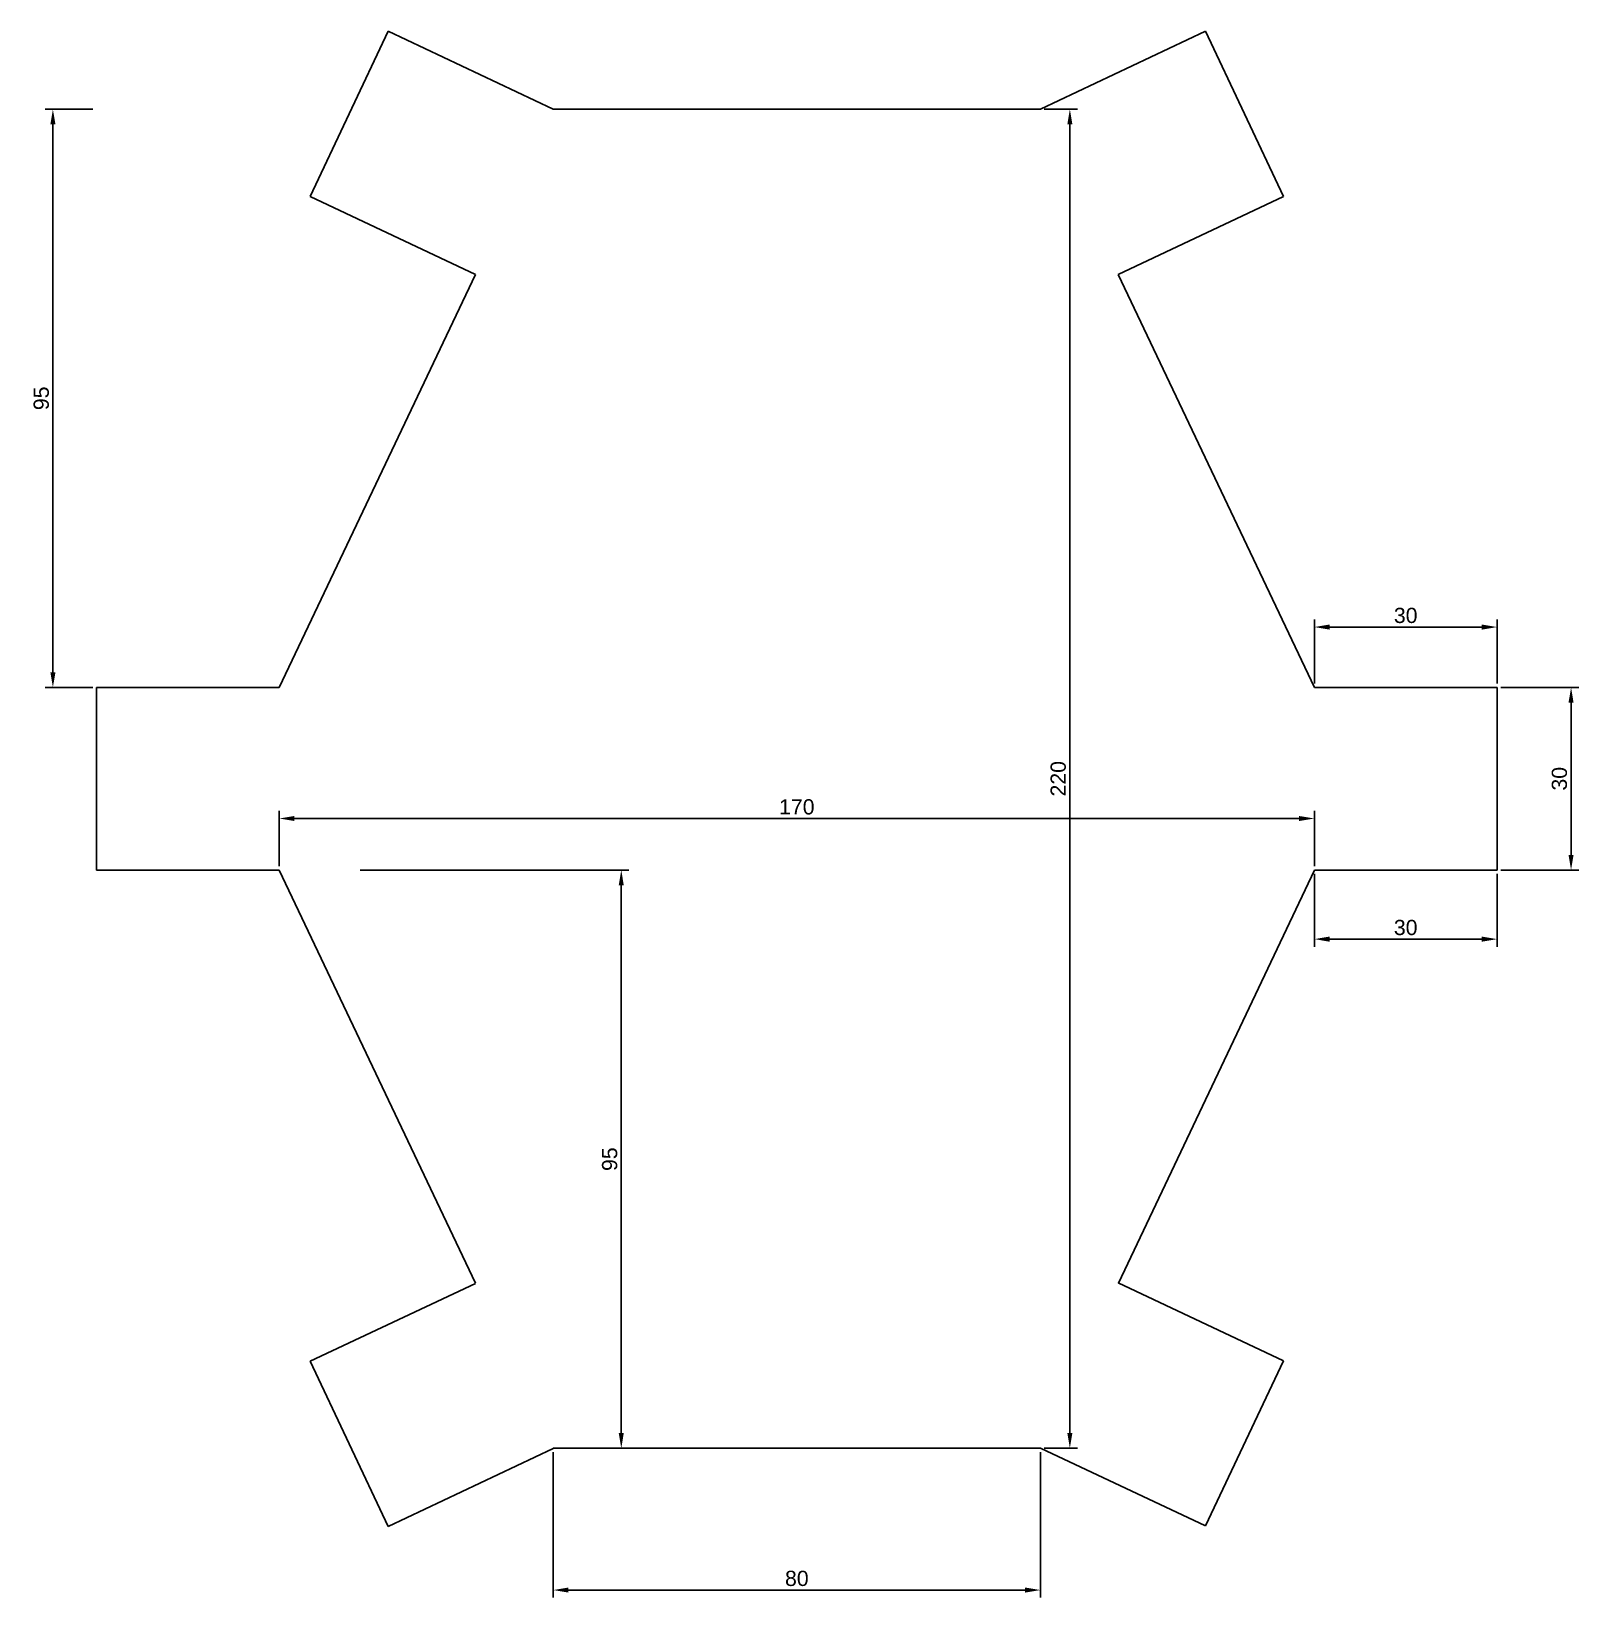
# Model space of a CAD drawing. Header units: millimetres. Extents: x -1 to 253, y -15 to 243.
import ezdxf

# ---------------------------------------------------------------- set-up
doc = ezdxf.new("R2010")
doc.units = ezdxf.units.MM
doc.styles.get("Standard").update_dxf_attribs({"font": 'arial.ttf'})
doc.dimstyles.new('ISO-25', dxfattribs={"dimtxt": 2.5, "dimasz": 2.5, "dimexe": 1.25, "dimexo": 0.625, "dimtad": 1, "dimtxsty": 'Standard', "dimcen": 2.5, "dimadec": 0, "dimazin": 0, "dimtfac": 1, "dimtmove": 0, "dimatfit": 3, "dimfxl": 1, "dimarcsym": 0})

# ---------------------------------------------------------------- blocks, each defined once
blk = doc.blocks.new('*D7')
at = {"color": 0, "lineweight": -2}
for p, q in [((240.58, 134.86), (253.36, 134.86)), ((252.11, 107.36), (252.11, 132.36)), ((240.58, 104.86), (253.36, 104.86))]:
    blk.add_line(p, q, dxfattribs=at)
at = {"color": 0}
for points in [[(252.52, 132.36), (251.69, 132.36), (252.11, 134.86)], [(251.69, 107.36), (252.52, 107.36), (252.11, 104.86)]]:
    blk.add_solid(points, dxfattribs=at)
at = {"layer": 'Defpoints', "color": 0}
for p in [(239.95, 134.86), (252.11, 134.86), (239.95, 104.86)]:
    blk.add_point(p, dxfattribs=at)
at = {"color": 0, "insert": (250.2, 119.86), "char_height": 2.5, "attachment_point": 5, "rotation": 90}
blk.add_mtext('30', dxfattribs=at)
blk = doc.blocks.new('*D8')
at = {"color": 0, "lineweight": -2}
for p, q in [((209.95, 104.24), (209.95, 92.26)), ((239.95, 104.24), (239.95, 92.26)), ((212.45, 93.51), (237.45, 93.51))]:
    blk.add_line(p, q, dxfattribs=at)
at = {"color": 0}
for points in [[(212.45, 93.93), (212.45, 93.09), (209.95, 93.51)], [(237.45, 93.09), (237.45, 93.93), (239.95, 93.51)]]:
    blk.add_solid(points, dxfattribs=at)
at = {"layer": 'Defpoints', "color": 0}
for p in [(209.95, 104.86), (239.95, 104.86), (239.95, 93.51)]:
    blk.add_point(p, dxfattribs=at)
at = {"color": 0, "insert": (224.95, 95.41), "char_height": 2.5, "attachment_point": 5}
blk.add_mtext('30', dxfattribs=at)
blk = doc.blocks.new('*D9')
at = {"color": 0, "lineweight": -2}
for p, q in [((209.95, 135.49), (209.95, 146.03)), ((212.45, 144.78), (237.45, 144.78)), ((239.95, 135.49), (239.95, 146.03))]:
    blk.add_line(p, q, dxfattribs=at)
at = {"color": 0}
for points in [[(212.45, 145.2), (212.45, 144.36), (209.95, 144.78)], [(237.45, 144.36), (237.45, 145.2), (239.95, 144.78)]]:
    blk.add_solid(points, dxfattribs=at)
at = {"layer": 'Defpoints', "color": 0}
for p in [(239.95, 144.78), (209.95, 134.86), (239.95, 134.86)]:
    blk.add_point(p, dxfattribs=at)
at = {"color": 0, "insert": (224.95, 146.68), "char_height": 2.5, "attachment_point": 5}
blk.add_mtext('30', dxfattribs=at)
blk = doc.blocks.new('*D10')
at = {"color": 0, "lineweight": -2}
for p, q in [((84.95, 9.24), (84.95, -14.68)), ((164.95, 9.24), (164.95, -14.68)), ((87.45, -13.43), (162.45, -13.43))]:
    blk.add_line(p, q, dxfattribs=at)
at = {"color": 0}
for points in [[(87.45, -13.02), (87.45, -13.85), (84.95, -13.43)], [(162.45, -13.85), (162.45, -13.02), (164.95, -13.43)]]:
    blk.add_solid(points, dxfattribs=at)
at = {"layer": 'Defpoints', "color": 0}
for p in [(84.95, 9.86), (164.95, 9.86), (164.95, -13.43)]:
    blk.add_point(p, dxfattribs=at)
at = {"color": 0, "insert": (124.95, -11.53), "char_height": 2.5, "attachment_point": 5}
blk.add_mtext('80', dxfattribs=at)
blk = doc.blocks.new('*D16')
at = {"color": 0, "lineweight": -2}
for p, q in [((39.95, 105.49), (39.95, 114.58)), ((42.45, 113.33), (207.45, 113.33)), ((209.95, 105.49), (209.95, 114.58))]:
    blk.add_line(p, q, dxfattribs=at)
at = {"color": 0}
for points in [[(42.45, 113.74), (42.45, 112.91), (39.95, 113.33)], [(207.45, 112.91), (207.45, 113.74), (209.95, 113.33)]]:
    blk.add_solid(points, dxfattribs=at)
at = {"layer": 'Defpoints', "color": 0}
for p in [(209.95, 113.33), (39.95, 104.86), (209.95, 104.86)]:
    blk.add_point(p, dxfattribs=at)
at = {"color": 0, "insert": (124.95, 115.23), "char_height": 2.5, "attachment_point": 5}
blk.add_mtext('170', dxfattribs=at)
blk = doc.blocks.new('*D17')
at = {"color": 0, "lineweight": -2}
for p, q in [((165.58, 229.86), (171.04, 229.86)), ((169.79, 12.36), (169.79, 227.36)), ((165.58, 9.86), (171.04, 9.86))]:
    blk.add_line(p, q, dxfattribs=at)
at = {"color": 0}
for points in [[(170.21, 227.36), (169.38, 227.36), (169.79, 229.86)], [(169.38, 12.36), (170.21, 12.36), (169.79, 9.86)]]:
    blk.add_solid(points, dxfattribs=at)
at = {"layer": 'Defpoints', "color": 0}
for p in [(164.95, 229.86), (169.79, 229.86), (164.95, 9.86)]:
    blk.add_point(p, dxfattribs=at)
at = {"color": 0, "insert": (167.89, 119.86), "char_height": 2.5, "attachment_point": 5, "rotation": 90}
blk.add_mtext('220', dxfattribs=at)
blk = doc.blocks.new('*D18')
at = {"color": 0, "lineweight": -2}
for p, q in [((9.33, 229.86), (1.52, 229.86)), ((2.77, 137.36), (2.77, 227.36)), ((9.33, 134.86), (1.52, 134.86))]:
    blk.add_line(p, q, dxfattribs=at)
at = {"color": 0}
for points in [[(3.19, 227.36), (2.36, 227.36), (2.77, 229.86)], [(2.36, 137.36), (3.19, 137.36), (2.77, 134.86)]]:
    blk.add_solid(points, dxfattribs=at)
at = {"layer": 'Defpoints', "color": 0}
for p in [(2.77, 229.86), (9.95, 229.86), (9.95, 134.86)]:
    blk.add_point(p, dxfattribs=at)
at = {"color": 0, "insert": (0.87, 182.36), "char_height": 2.5, "attachment_point": 5, "rotation": 90}
blk.add_mtext('95', dxfattribs=at)
blk = doc.blocks.new('*D21')
at = {"color": 0, "lineweight": -2}
for p, q in [((53.24, 104.86), (97.37, 104.86)), ((96.12, 12.36), (96.12, 102.36)), ((85.58, 9.86), (97.37, 9.86))]:
    blk.add_line(p, q, dxfattribs=at)
at = {"color": 0}
for points in [[(96.53, 102.36), (95.7, 102.36), (96.12, 104.86)], [(95.7, 12.36), (96.53, 12.36), (96.12, 9.86)]]:
    blk.add_solid(points, dxfattribs=at)
at = {"layer": 'Defpoints', "color": 0}
for p in [(52.61, 104.86), (96.12, 104.86), (84.95, 9.86)]:
    blk.add_point(p, dxfattribs=at)
at = {"color": 0, "insert": (94.22, 57.36), "char_height": 2.5, "attachment_point": 5, "rotation": 90}
blk.add_mtext('95', dxfattribs=at)

msp = doc.modelspace()

# ---------------------------------------------------------------- linework, layer by layer
for p, q in [((57.818, 242.657), (45.023, 215.522)), ((57.818, 242.657), (84.953, 229.862)), ((192.088, 242.657), (164.953, 229.862)), ((192.088, 242.657), (204.882, 215.522)), ((84.953, 229.862), (164.953, 229.862)), ((72.158, 202.727), (45.023, 215.522)), ((177.747, 202.727), (204.882, 215.522)), ((39.953, 134.862), (72.158, 202.727)), ((177.747, 202.727), (209.953, 134.862)), ((9.953, 104.862), (9.953, 134.862)), ((9.953, 134.862), (39.953, 134.862)), ((209.953, 134.862), (239.953, 134.862)), ((239.953, 104.862), (239.953, 134.862)), ((39.953, 104.862), (9.953, 104.862)), ((72.175, 36.961), (39.953, 104.862)), ((209.953, 104.862), (177.807, 36.998)), ((239.953, 104.862), (209.953, 104.862)), ((72.157, 36.952), (45.022, 24.157)), ((177.747, 37.025), (204.882, 24.231)), ((45.022, 24.157), (57.817, -2.977)), ((204.882, 24.231), (192.088, -2.904)), ((57.817, -2.977), (84.952, 9.817)), ((164.953, 9.862), (84.953, 9.862)), ((192.088, -2.904), (164.953, 9.891))]:
    msp.add_line(p, q)
at = {"color": 1}
msp.add_line((84.953, 9.862), (164.953, 9.862), dxfattribs=at)

# ---------------------------------------------------------------- dimensions: what is measured, and where the dimension line sits
at = {"color": 4}
for p1, p2, distance, picture, middle in [((9.953, 134.862), (9.953, 229.862), 7.181, '*D18', (0.871, 182.362)), ((209.953, 134.862), (239.953, 134.862), 9.917, '*D9', (224.953, 146.68)), ((239.953, 104.862), (239.953, 134.862), -12.153, '*D7', (250.204, 119.862)), ((39.953, 104.862), (209.953, 104.862), 8.466, '*D16', (124.953, 115.23)), ((209.953, 104.862), (239.953, 104.862), -11.352, '*D8', (224.953, 95.411)), ((84.953, 9.862), (164.953, 9.862), -23.295, '*D10', (124.953, -11.532))]:
    dim = msp.add_aligned_dim(p1=p1, p2=p2, distance=distance, dimstyle='ISO-25', dxfattribs=at)
    dim.commit()
    dim.dimension.update_dxf_attribs({"geometry": picture, "text_midpoint": middle})
for base, p1, p2, picture, middle in [((169.792, 229.862), (164.953, 9.862), (164.953, 229.862), '*D17', (167.891, 119.862)), ((96.118, 104.862), (84.953, 9.862), (52.614, 104.862), '*D21', (94.217, 57.362))]:
    dim = msp.add_linear_dim(base=base, p1=p1, p2=p2, angle=90, dimstyle='ISO-25', dxfattribs=at)
    dim.commit()
    dim.dimension.update_dxf_attribs({"geometry": picture, "text_midpoint": middle})

doc.saveas('drawing.dxf')
